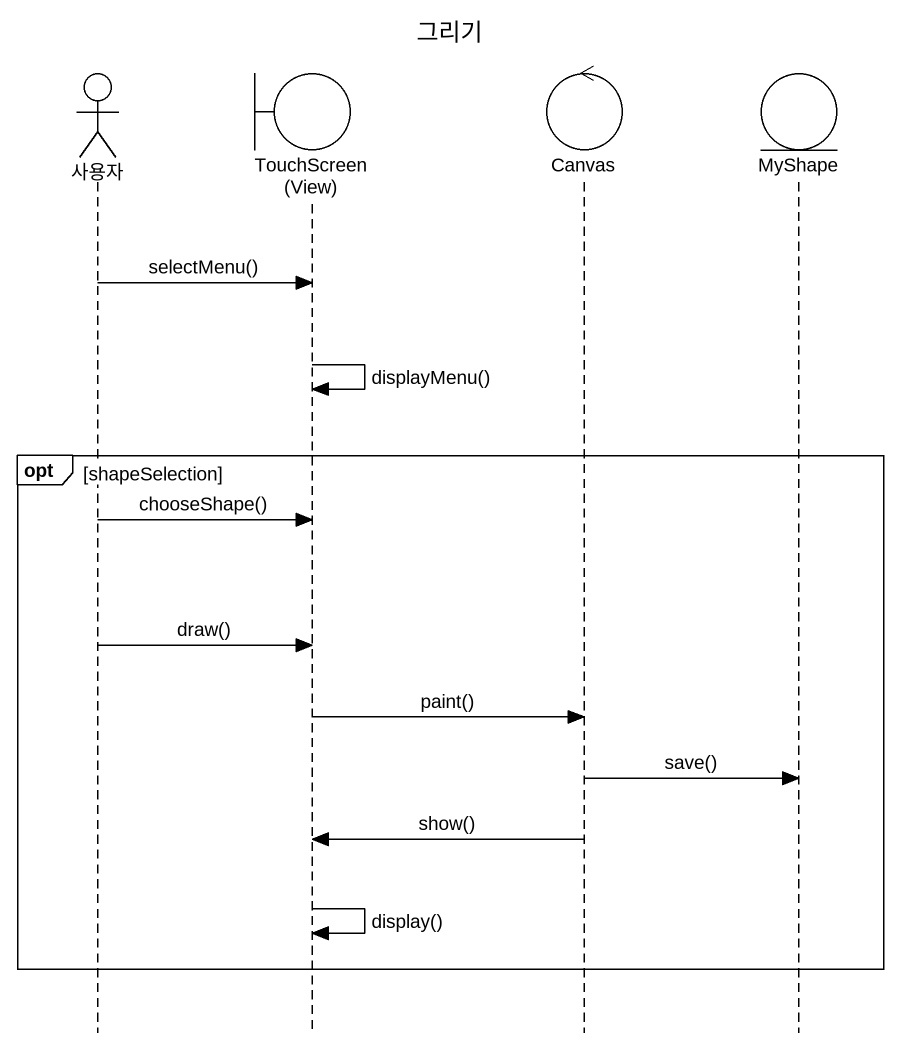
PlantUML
@startuml
title 그리기
hide footbox
actor 사용자
boundary "TouchScreen (View)" as TouchScreen_View
control Canvas
entity MyShape

사용자 -> TouchScreen_View : selectMenu()
TouchScreen_View -> TouchScreen_View : displayMenu()
opt shapeSelection
  사용자 -> TouchScreen_View : chooseShape()
  사용자 -> TouchScreen_View : draw()
  TouchScreen_View -> Canvas : paint()
  Canvas -> MyShape : save()
  Canvas -> TouchScreen_View : show()
  TouchScreen_View -> TouchScreen_View : display()
end
@enduml
